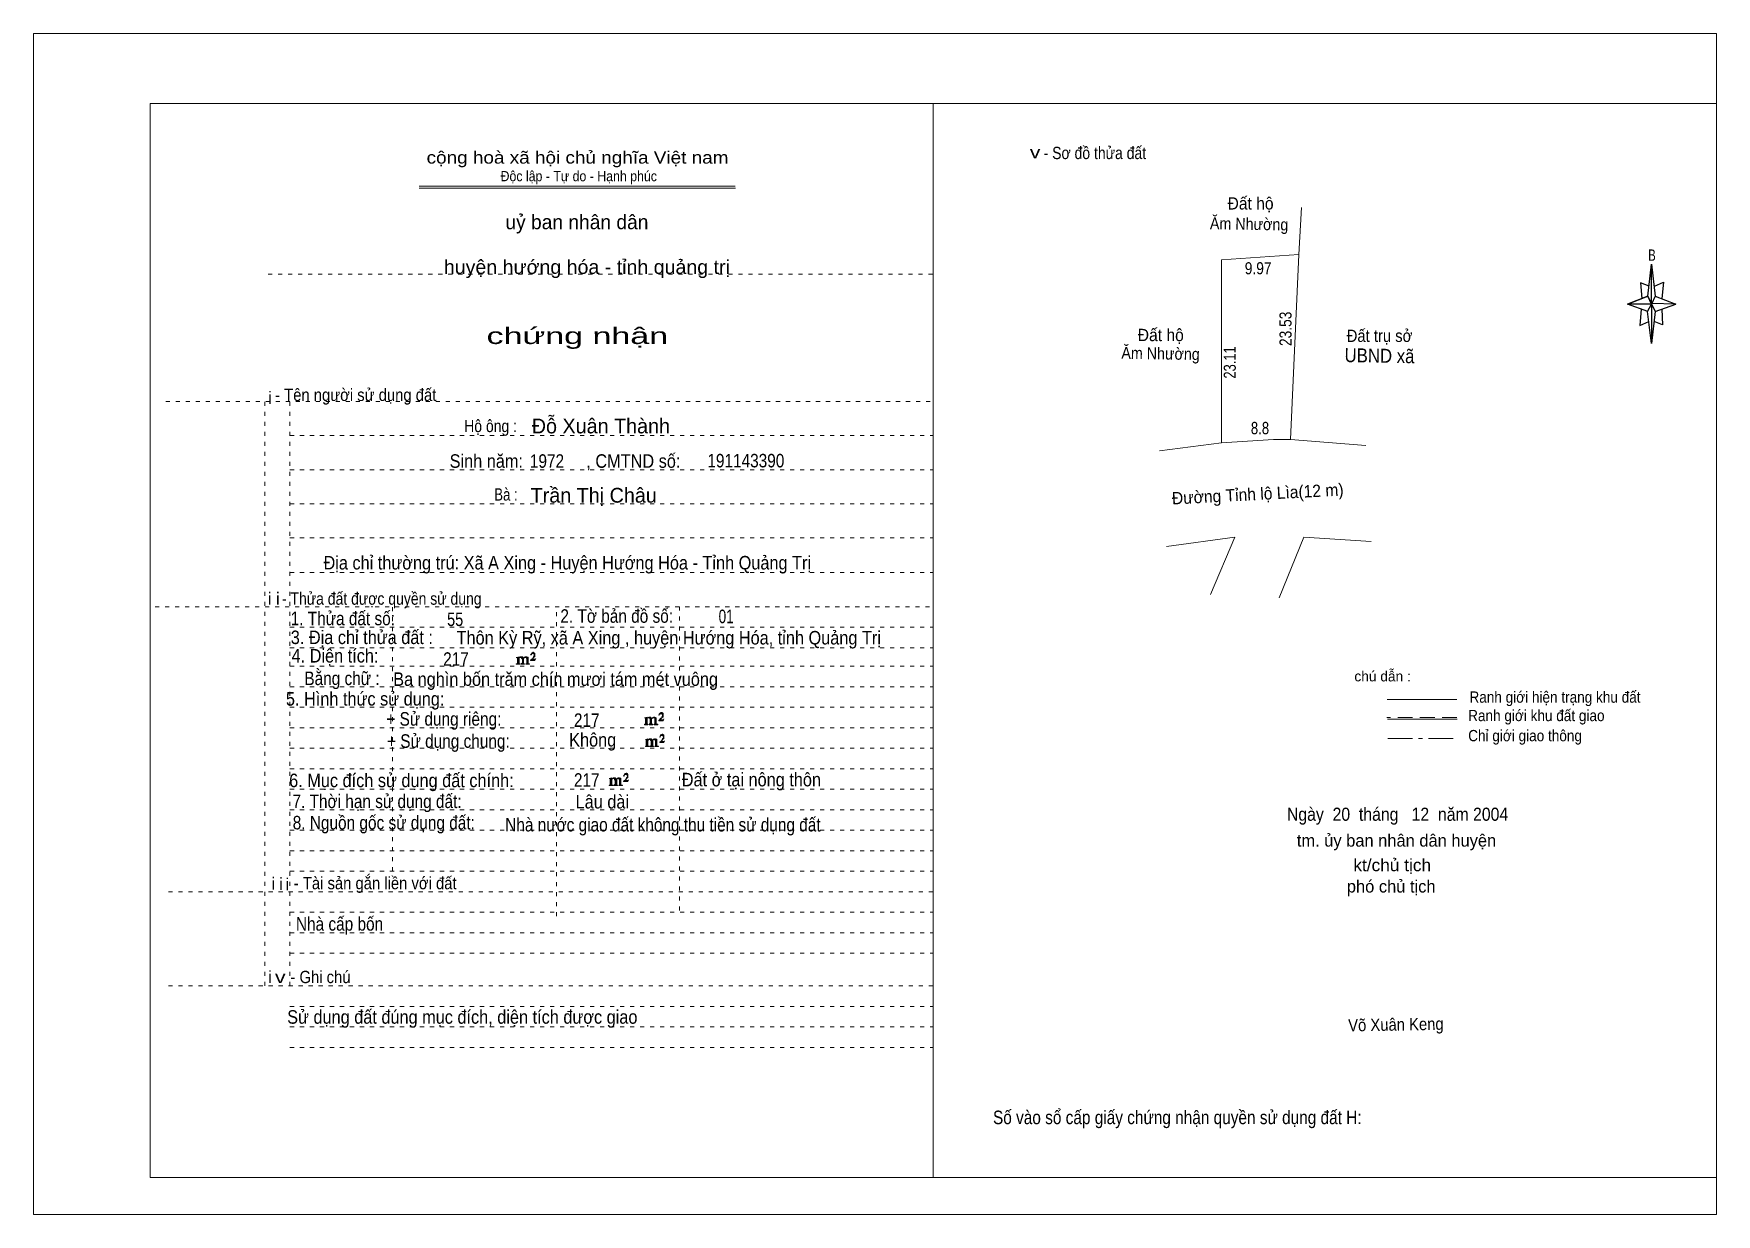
# Model space of a CAD drawing. Header units: centimetres. Extents: x -0.5 to 40.6, y -0.5 to 28.3.
import ezdxf
from ezdxf.enums import TextEntityAlignment as Align

# ---------------------------------------------------------------- set-up
doc = ezdxf.new("R2010")
doc.units = ezdxf.units.CM
doc.header["$LTSCALE"] = 0.12
for name, pattern in [('DOT_DASHED', [7.7, 5, -1.2, 0.3, -1.2]), ('DOTTED', [1.5, 0.3, -1.2]), ('MEDIUM_DASHED', [4.5, 3, -1.5])]:
    doc.linetypes.add(name, pattern=pattern)
for name, color, linetype, lineweight in [('1', 7, 'DOTTED', 13), ('5', 7, 'Continuous', 13), ('50', 7, 'Continuous', 25)]:
    doc.layers.add(name, color=color, linetype=linetype, lineweight=lineweight)

msp = doc.modelspace()

# ---------------------------------------------------------------- hatches: boundary and pattern name
at = {"layer": '50'}
for points in [[(11.74, 12.97), (11.77, 13.02), (11.77, 13.02), (11.76, 13), (11.74, 13), (11.73, 13), (11.68, 13), (11.71, 13.04), (11.72, 13.05), (11.74, 13.06), (11.74, 13.08), (11.74, 13.1), (11.74, 13.12), (11.74, 13.13), (11.74, 13.15), (11.73, 13.16), (11.72, 13.16), (11.71, 13.17), (11.7, 13.17), (11.68, 13.16), (11.68, 13.16), (11.67, 13.15), (11.66, 13.13), (11.64, 13.11), (11.66, 13.11), (11.66, 13.13), (11.67, 13.13), (11.68, 13.14), (11.7, 13.14), (11.71, 13.14), (11.72, 13.13), (11.73, 13.13), (11.73, 13.1), (11.73, 13.08), (11.71, 13.06), (11.71, 13.04), (11.7, 13.03), (11.64, 12.98), (11.64, 12.97)], [(11.32, 12.91), (11.32, 12.9), (11.32, 12.89), (11.3, 12.89), (11.29, 12.89), (11.29, 12.88), (11.38, 12.88), (11.38, 12.89), (11.37, 12.89), (11.36, 12.89), (11.36, 12.9), (11.36, 12.91), (11.36, 13.02), (11.36, 13.03), (11.37, 13.04), (11.39, 13.04), (11.4, 13.04), (11.41, 13.04), (11.42, 13.03), (11.44, 13), (11.44, 12.91), (11.42, 12.9), (11.42, 12.89), (11.41, 12.89), (11.4, 12.89), (11.4, 12.88), (11.49, 12.88), (11.49, 12.89), (11.48, 12.89), (11.47, 12.89), (11.47, 12.9), (11.47, 12.91), (11.47, 13.02), (11.49, 13.04), (11.5, 13.04), (11.51, 13.04), (11.54, 13.04), (11.54, 13.03), (11.55, 13.02), (11.55, 13), (11.55, 12.91), (11.55, 12.9), (11.54, 12.89), (11.54, 12.89), (11.52, 12.89), (11.52, 12.88), (11.61, 12.88), (11.61, 12.89), (11.6, 12.89), (11.59, 12.89), (11.58, 12.9), (11.58, 12.91), (11.58, 12.98), (11.58, 13.03), (11.58, 13.04), (11.57, 13.05), (11.55, 13.06), (11.52, 13.06), (11.51, 13.06), (11.49, 13.05), (11.46, 13.03), (11.46, 13.04), (11.45, 13.06), (11.44, 13.06), (11.42, 13.06), (11.4, 13.06), (11.39, 13.06), (11.37, 13.04), (11.36, 13.04), (11.36, 13.03), (11.36, 13.03), (11.36, 13.04), (11.36, 13.06), (11.29, 13.04), (11.29, 13.04), (11.3, 13.04), (11.32, 13.03), (11.32, 13.02), (11.32, 13.01)], [(14.44, 11.44), (14.44, 11.43), (14.44, 11.42), (14.43, 11.42), (14.42, 11.42), (14.42, 11.4), (14.5, 11.4), (14.5, 11.42), (14.49, 11.42), (14.48, 11.42), (14.48, 11.43), (14.48, 11.44), (14.48, 11.55), (14.48, 11.56), (14.49, 11.57), (14.52, 11.57), (14.53, 11.57), (14.54, 11.57), (14.55, 11.56), (14.56, 11.52), (14.56, 11.44), (14.55, 11.43), (14.55, 11.42), (14.54, 11.42), (14.53, 11.42), (14.53, 11.4), (14.62, 11.4), (14.62, 11.42), (14.6, 11.42), (14.59, 11.42), (14.59, 11.43), (14.59, 11.44), (14.59, 11.55), (14.62, 11.57), (14.63, 11.57), (14.64, 11.57), (14.66, 11.57), (14.66, 11.56), (14.67, 11.55), (14.67, 11.52), (14.67, 11.44), (14.67, 11.43), (14.66, 11.42), (14.66, 11.42), (14.65, 11.42), (14.65, 11.4), (14.74, 11.4), (14.74, 11.42), (14.72, 11.42), (14.71, 11.42), (14.7, 11.43), (14.7, 11.44), (14.7, 11.51), (14.7, 11.56), (14.7, 11.57), (14.69, 11.58), (14.67, 11.59), (14.65, 11.59), (14.64, 11.59), (14.62, 11.58), (14.58, 11.56), (14.58, 11.57), (14.57, 11.59), (14.56, 11.59), (14.55, 11.59), (14.53, 11.59), (14.52, 11.59), (14.49, 11.57), (14.48, 11.57), (14.48, 11.56), (14.48, 11.56), (14.48, 11.57), (14.48, 11.59), (14.42, 11.57), (14.42, 11.57), (14.43, 11.57), (14.44, 11.56), (14.44, 11.55), (14.44, 11.54)], [(14.87, 11.5), (14.89, 11.55), (14.89, 11.55), (14.88, 11.52), (14.87, 11.52), (14.86, 11.52), (14.8, 11.52), (14.84, 11.57), (14.85, 11.58), (14.87, 11.59), (14.87, 11.61), (14.87, 11.62), (14.87, 11.65), (14.87, 11.66), (14.87, 11.68), (14.86, 11.69), (14.85, 11.69), (14.84, 11.7), (14.82, 11.7), (14.8, 11.69), (14.8, 11.69), (14.79, 11.68), (14.78, 11.66), (14.77, 11.64), (14.78, 11.64), (14.78, 11.66), (14.79, 11.66), (14.8, 11.67), (14.82, 11.67), (14.84, 11.67), (14.85, 11.66), (14.86, 11.66), (14.86, 11.62), (14.86, 11.61), (14.84, 11.59), (14.84, 11.57), (14.82, 11.56), (14.77, 11.51), (14.77, 11.5)], [(14.89, 10.97), (14.91, 11.01), (14.91, 11.01), (14.9, 10.99), (14.89, 10.99), (14.88, 10.99), (14.82, 10.99), (14.86, 11.04), (14.87, 11.05), (14.89, 11.06), (14.89, 11.08), (14.89, 11.09), (14.89, 11.11), (14.89, 11.12), (14.89, 11.15), (14.88, 11.16), (14.87, 11.16), (14.86, 11.17), (14.85, 11.17), (14.82, 11.16), (14.82, 11.16), (14.81, 11.15), (14.8, 11.12), (14.79, 11.1), (14.8, 11.1), (14.8, 11.12), (14.81, 11.12), (14.82, 11.14), (14.85, 11.14), (14.86, 11.14), (14.87, 11.12), (14.88, 11.12), (14.88, 11.09), (14.88, 11.08), (14.86, 11.06), (14.86, 11.04), (14.85, 11.02), (14.79, 10.98), (14.79, 10.97)], [(14.46, 10.9), (14.46, 10.89), (14.46, 10.88), (14.45, 10.88), (14.44, 10.88), (14.44, 10.87), (14.53, 10.87), (14.53, 10.88), (14.52, 10.88), (14.5, 10.88), (14.5, 10.89), (14.5, 10.9), (14.5, 11.01), (14.5, 11.02), (14.52, 11.04), (14.54, 11.04), (14.55, 11.04), (14.56, 11.04), (14.57, 11.02), (14.58, 10.99), (14.58, 10.9), (14.57, 10.89), (14.57, 10.88), (14.56, 10.88), (14.55, 10.88), (14.55, 10.87), (14.64, 10.87), (14.64, 10.88), (14.63, 10.88), (14.62, 10.88), (14.62, 10.89), (14.62, 10.9), (14.62, 11.01), (14.64, 11.04), (14.65, 11.04), (14.66, 11.04), (14.68, 11.04), (14.68, 11.02), (14.69, 11.01), (14.69, 10.99), (14.69, 10.9), (14.69, 10.89), (14.68, 10.88), (14.68, 10.88), (14.67, 10.88), (14.67, 10.87), (14.76, 10.87), (14.76, 10.88), (14.75, 10.88), (14.74, 10.88), (14.72, 10.89), (14.72, 10.9), (14.72, 10.98), (14.72, 11.02), (14.72, 11.04), (14.71, 11.05), (14.69, 11.06), (14.67, 11.06), (14.66, 11.06), (14.64, 11.05), (14.6, 11.02), (14.6, 11.04), (14.59, 11.06), (14.58, 11.06), (14.57, 11.06), (14.55, 11.06), (14.54, 11.06), (14.52, 11.04), (14.5, 11.04), (14.5, 11.02), (14.5, 11.02), (14.5, 11.04), (14.5, 11.06), (14.44, 11.04), (14.44, 11.04), (14.45, 11.04), (14.46, 11.02), (14.46, 11.01), (14.46, 11)], [(13.58, 9.95), (13.58, 9.94), (13.58, 9.93), (13.57, 9.93), (13.56, 9.93), (13.56, 9.92), (13.65, 9.92), (13.65, 9.93), (13.64, 9.93), (13.62, 9.93), (13.62, 9.94), (13.62, 9.95), (13.62, 10.06), (13.62, 10.07), (13.64, 10.09), (13.66, 10.09), (13.67, 10.09), (13.68, 10.09), (13.69, 10.07), (13.7, 10.04), (13.7, 9.95), (13.69, 9.94), (13.69, 9.93), (13.68, 9.93), (13.67, 9.93), (13.67, 9.92), (13.76, 9.92), (13.76, 9.93), (13.75, 9.93), (13.74, 9.93), (13.74, 9.94), (13.74, 9.95), (13.74, 10.06), (13.76, 10.09), (13.77, 10.09), (13.78, 10.09), (13.8, 10.09), (13.8, 10.07), (13.81, 10.06), (13.81, 10.04), (13.81, 9.95), (13.81, 9.94), (13.8, 9.93), (13.8, 9.93), (13.79, 9.93), (13.79, 9.92), (13.88, 9.92), (13.88, 9.93), (13.87, 9.93), (13.86, 9.93), (13.84, 9.94), (13.84, 9.95), (13.84, 10.03), (13.84, 10.07), (13.84, 10.09), (13.83, 10.1), (13.81, 10.11), (13.79, 10.11), (13.78, 10.11), (13.76, 10.1), (13.72, 10.07), (13.72, 10.09), (13.71, 10.11), (13.7, 10.11), (13.69, 10.11), (13.67, 10.11), (13.66, 10.11), (13.64, 10.09), (13.62, 10.09), (13.62, 10.07), (13.62, 10.07), (13.62, 10.09), (13.62, 10.11), (13.56, 10.09), (13.56, 10.09), (13.57, 10.09), (13.58, 10.07), (13.58, 10.06), (13.58, 10.05)], [(14.01, 10.02), (14.03, 10.06), (14.03, 10.06), (14.02, 10.04), (14.01, 10.04), (14, 10.04), (13.94, 10.04), (13.98, 10.09), (13.99, 10.1), (14.01, 10.11), (14.01, 10.13), (14.01, 10.14), (14.01, 10.16), (14.01, 10.17), (14.01, 10.2), (14, 10.21), (13.99, 10.21), (13.98, 10.22), (13.97, 10.22), (13.94, 10.21), (13.94, 10.21), (13.93, 10.2), (13.92, 10.17), (13.91, 10.15), (13.92, 10.15), (13.92, 10.17), (13.93, 10.17), (13.94, 10.19), (13.97, 10.19), (13.98, 10.19), (13.99, 10.17), (14, 10.17), (14, 10.14), (14, 10.13), (13.98, 10.11), (13.98, 10.09), (13.97, 10.07), (13.91, 10.03), (13.91, 10.02)]]:
    msp.add_hatch(color=256, dxfattribs=at).paths.add_polyline_path(points)

# ---------------------------------------------------------------- linework, layer by layer
at = {"layer": '1', "linetype": 'Continuous'}
for p, q in [((2.36, 0.36), (2.36, 26.56)), ((2.36, 26.56), (40.56, 26.56)), ((21.46, 0.36), (21.46, 26.56)), ((40.56, 0.36), (40.56, 26.56)), ((8.92, 24.54), (16.63, 24.54)), ((8.92, 24.49), (16.64, 24.49)), ((2.36, 0.36), (40.56, 0.36))]:
    msp.add_line(p, q, dxfattribs=at)
at = {"layer": '1'}
for p, q in [((5.24, 22.39), (21.46, 22.39)), ((2.74, 19.29), (21.46, 19.29)), ((5.16, 5.03), (5.16, 19.29)), ((5.77, 5.03), (5.77, 19.29)), ((5.77, 18.46), (21.46, 18.46)), ((5.77, 17.62), (21.46, 17.62)), ((5.77, 16.79), (21.46, 16.79)), ((5.77, 15.96), (21.46, 15.96)), ((5.77, 15.12), (21.46, 15.12)), ((2.48, 14.28), (21.46, 14.28)), ((8.27, 7.83), (8.27, 14.28)), ((12.27, 6.73), (12.27, 14.28)), ((15.27, 6.87), (15.27, 14.28)), ((5.77, 13.78), (21.46, 13.78)), ((5.77, 13.28), (21.46, 13.28)), ((5.77, 12.83), (21.46, 12.83)), ((5.77, 12.33), (21.46, 12.33)), ((5.77, 11.83), (21.46, 11.83)), ((5.77, 11.33), (21.46, 11.33)), ((5.77, 10.83), (21.46, 10.83)), ((5.77, 10.33), (21.46, 10.33)), ((5.77, 9.83), (21.46, 9.83)), ((5.77, 9.33), (21.46, 9.33)), ((5.77, 8.83), (21.46, 8.83)), ((5.77, 8.33), (21.46, 8.33)), ((5.77, 7.83), (21.46, 7.83)), ((2.81, 7.33), (21.46, 7.33)), ((5.77, 6.83), (21.46, 6.83)), ((5.77, 6.33), (21.46, 6.33)), ((5.77, 5.83), (21.46, 5.83)), ((2.81, 5.03), (21.46, 5.03)), ((5.77, 4.53), (21.46, 4.53)), ((5.77, 4.03), (21.46, 4.03)), ((5.77, 3.53), (21.46, 3.53))]:
    msp.add_line(p, q, dxfattribs=at)
at = {"layer": '1', "linetype": 'Continuous'}
msp.add_lwpolyline([(-0.48, -0.54), (40.56, -0.54), (40.56, 28.26), (-0.48, 28.26)], close=True, dxfattribs=at)
at = {"layer": '5'}
for p, q in [((30.38, 22.87), (30.44, 24.02)), ((30.17, 18.36), (30.38, 22.87)), ((26.98, 18.08), (28.49, 18.28)), ((30.17, 18.36), (32.01, 18.21))]:
    msp.add_line(p, q, dxfattribs=at)
for points in [[(28.49, 18.28), (28.49, 22.74), (30.38, 22.87)], [(28.49, 18.28), (29.76, 18.36), (30.17, 18.36)], [(28.22, 14.58), (28.82, 15.98), (27.15, 15.75)], [(29.9, 14.5), (30.5, 15.98), (32.14, 15.87)]]:
    msp.add_lwpolyline(points, dxfattribs=at)
msp.add_lwpolyline([(30.38, 22.87), (30.17, 18.36), (29.76, 18.36), (28.49, 18.28), (28.49, 22.74)], close=True, dxfattribs=at)
at = {"layer": '50'}
for p, q in [((38.89, 21.86), (38.98, 22.64)), ((39.07, 21.86), (39.57, 21.66)), ((38.89, 21.48), (38.39, 21.66)), ((39.07, 21.48), (38.98, 20.7)), ((39.23, 21.54), (39.25, 21.16)), ((39.25, 21.16), (39.04, 21.24))]:
    msp.add_line(p, q, dxfattribs=at)
at = {"layer": '50', "lineweight": 13}
for p, q in [((34.23, 12.02), (32.53, 12.02)), ((34.24, 11.54), (32.54, 11.54))]:
    msp.add_line(p, q, dxfattribs=at)
at = {"layer": '50', "linetype": 'MEDIUM_DASHED', "lineweight": 13}
msp.add_line((34.23, 11.58), (32.52, 11.58), dxfattribs=at)
at = {"layer": '50', "linetype": 'DOT_DASHED', "lineweight": 13}
msp.add_line((32.55, 11.07), (34.26, 11.07), dxfattribs=at)
at = {"layer": '50'}
for points in [[(38.98, 22.64), (39.07, 21.86), (38.98, 21.66)], [(38.98, 21.66), (38.39, 21.66), (38.89, 21.86), (39.07, 21.48), (39.57, 21.66), (38.98, 21.68)], [(38.98, 21.66), (38.98, 20.7), (38.88, 21.48)]]:
    msp.add_lwpolyline(points, close=True, dxfattribs=at)
for points in [[(38.92, 22.1), (38.71, 22.18), (38.74, 21.8)], [(39.05, 22.1), (39.27, 22.2), (39.23, 21.8)], [(38.98, 21.66), (38.89, 21.86), (38.39, 21.66)], [(38.73, 21.54), (38.69, 21.14), (38.91, 21.24)], [(38.98, 21.66), (39.07, 21.48), (39.57, 21.66)]]:
    msp.add_lwpolyline(points, dxfattribs=at)
at = {"layer": '50', "lineweight": 13}
for points in [[(11.74, 12.97), (11.77, 13.02), (11.77, 13.02), (11.76, 13), (11.74, 13), (11.73, 13), (11.68, 13), (11.71, 13.04), (11.72, 13.05), (11.74, 13.06), (11.74, 13.08), (11.74, 13.1), (11.74, 13.12), (11.74, 13.13), (11.74, 13.15), (11.73, 13.16), (11.72, 13.16), (11.71, 13.17), (11.7, 13.17), (11.68, 13.16), (11.68, 13.16), (11.67, 13.15), (11.66, 13.13), (11.64, 13.11), (11.66, 13.11), (11.66, 13.13), (11.67, 13.13), (11.68, 13.14), (11.7, 13.14), (11.71, 13.14), (11.72, 13.13), (11.73, 13.13), (11.73, 13.1), (11.73, 13.08), (11.71, 13.06), (11.71, 13.04), (11.7, 13.03), (11.64, 12.98), (11.64, 12.97)], [(11.32, 12.91), (11.32, 12.9), (11.32, 12.89), (11.3, 12.89), (11.29, 12.89), (11.29, 12.88), (11.38, 12.88), (11.38, 12.89), (11.37, 12.89), (11.36, 12.89), (11.36, 12.9), (11.36, 12.91), (11.36, 13.02), (11.36, 13.03), (11.37, 13.04), (11.39, 13.04), (11.4, 13.04), (11.41, 13.04), (11.42, 13.03), (11.44, 13), (11.44, 12.91), (11.42, 12.9), (11.42, 12.89), (11.41, 12.89), (11.4, 12.89), (11.4, 12.88), (11.49, 12.88), (11.49, 12.89), (11.48, 12.89), (11.47, 12.89), (11.47, 12.9), (11.47, 12.91), (11.47, 13.02), (11.49, 13.04), (11.5, 13.04), (11.51, 13.04), (11.54, 13.04), (11.54, 13.03), (11.55, 13.02), (11.55, 13), (11.55, 12.91), (11.55, 12.9), (11.54, 12.89), (11.54, 12.89), (11.52, 12.89), (11.52, 12.88), (11.61, 12.88), (11.61, 12.89), (11.6, 12.89), (11.59, 12.89), (11.58, 12.9), (11.58, 12.91), (11.58, 12.98), (11.58, 13.03), (11.58, 13.04), (11.57, 13.05), (11.55, 13.06), (11.52, 13.06), (11.51, 13.06), (11.49, 13.05), (11.46, 13.03), (11.46, 13.04), (11.45, 13.06), (11.44, 13.06), (11.42, 13.06), (11.4, 13.06), (11.39, 13.06), (11.37, 13.04), (11.36, 13.04), (11.36, 13.03), (11.36, 13.03), (11.36, 13.04), (11.36, 13.06), (11.29, 13.04), (11.29, 13.04), (11.3, 13.04), (11.32, 13.03), (11.32, 13.02), (11.32, 13.01)], [(14.44, 11.44), (14.44, 11.43), (14.44, 11.42), (14.43, 11.42), (14.42, 11.42), (14.42, 11.4), (14.5, 11.4), (14.5, 11.42), (14.49, 11.42), (14.48, 11.42), (14.48, 11.43), (14.48, 11.44), (14.48, 11.55), (14.48, 11.56), (14.49, 11.57), (14.52, 11.57), (14.53, 11.57), (14.54, 11.57), (14.55, 11.56), (14.56, 11.52), (14.56, 11.44), (14.55, 11.43), (14.55, 11.42), (14.54, 11.42), (14.53, 11.42), (14.53, 11.4), (14.62, 11.4), (14.62, 11.42), (14.6, 11.42), (14.59, 11.42), (14.59, 11.43), (14.59, 11.44), (14.59, 11.55), (14.62, 11.57), (14.63, 11.57), (14.64, 11.57), (14.66, 11.57), (14.66, 11.56), (14.67, 11.55), (14.67, 11.52), (14.67, 11.44), (14.67, 11.43), (14.66, 11.42), (14.66, 11.42), (14.65, 11.42), (14.65, 11.4), (14.74, 11.4), (14.74, 11.42), (14.72, 11.42), (14.71, 11.42), (14.7, 11.43), (14.7, 11.44), (14.7, 11.51), (14.7, 11.56), (14.7, 11.57), (14.69, 11.58), (14.67, 11.59), (14.65, 11.59), (14.64, 11.59), (14.62, 11.58), (14.58, 11.56), (14.58, 11.57), (14.57, 11.59), (14.56, 11.59), (14.55, 11.59), (14.53, 11.59), (14.52, 11.59), (14.49, 11.57), (14.48, 11.57), (14.48, 11.56), (14.48, 11.56), (14.48, 11.57), (14.48, 11.59), (14.42, 11.57), (14.42, 11.57), (14.43, 11.57), (14.44, 11.56), (14.44, 11.55), (14.44, 11.54)], [(14.87, 11.5), (14.89, 11.55), (14.89, 11.55), (14.88, 11.52), (14.87, 11.52), (14.86, 11.52), (14.8, 11.52), (14.84, 11.57), (14.85, 11.58), (14.87, 11.59), (14.87, 11.61), (14.87, 11.62), (14.87, 11.65), (14.87, 11.66), (14.87, 11.68), (14.86, 11.69), (14.85, 11.69), (14.84, 11.7), (14.82, 11.7), (14.8, 11.69), (14.8, 11.69), (14.79, 11.68), (14.78, 11.66), (14.77, 11.64), (14.78, 11.64), (14.78, 11.66), (14.79, 11.66), (14.8, 11.67), (14.82, 11.67), (14.84, 11.67), (14.85, 11.66), (14.86, 11.66), (14.86, 11.62), (14.86, 11.61), (14.84, 11.59), (14.84, 11.57), (14.82, 11.56), (14.77, 11.51), (14.77, 11.5)], [(14.89, 10.97), (14.91, 11.01), (14.91, 11.01), (14.9, 10.99), (14.89, 10.99), (14.88, 10.99), (14.82, 10.99), (14.86, 11.04), (14.87, 11.05), (14.89, 11.06), (14.89, 11.08), (14.89, 11.09), (14.89, 11.11), (14.89, 11.12), (14.89, 11.15), (14.88, 11.16), (14.87, 11.16), (14.86, 11.17), (14.85, 11.17), (14.82, 11.16), (14.82, 11.16), (14.81, 11.15), (14.8, 11.12), (14.79, 11.1), (14.8, 11.1), (14.8, 11.12), (14.81, 11.12), (14.82, 11.14), (14.85, 11.14), (14.86, 11.14), (14.87, 11.12), (14.88, 11.12), (14.88, 11.09), (14.88, 11.08), (14.86, 11.06), (14.86, 11.04), (14.85, 11.02), (14.79, 10.98), (14.79, 10.97)], [(14.46, 10.9), (14.46, 10.89), (14.46, 10.88), (14.45, 10.88), (14.44, 10.88), (14.44, 10.87), (14.53, 10.87), (14.53, 10.88), (14.52, 10.88), (14.5, 10.88), (14.5, 10.89), (14.5, 10.9), (14.5, 11.01), (14.5, 11.02), (14.52, 11.04), (14.54, 11.04), (14.55, 11.04), (14.56, 11.04), (14.57, 11.02), (14.58, 10.99), (14.58, 10.9), (14.57, 10.89), (14.57, 10.88), (14.56, 10.88), (14.55, 10.88), (14.55, 10.87), (14.64, 10.87), (14.64, 10.88), (14.63, 10.88), (14.62, 10.88), (14.62, 10.89), (14.62, 10.9), (14.62, 11.01), (14.64, 11.04), (14.65, 11.04), (14.66, 11.04), (14.68, 11.04), (14.68, 11.02), (14.69, 11.01), (14.69, 10.99), (14.69, 10.9), (14.69, 10.89), (14.68, 10.88), (14.68, 10.88), (14.67, 10.88), (14.67, 10.87), (14.76, 10.87), (14.76, 10.88), (14.75, 10.88), (14.74, 10.88), (14.72, 10.89), (14.72, 10.9), (14.72, 10.98), (14.72, 11.02), (14.72, 11.04), (14.71, 11.05), (14.69, 11.06), (14.67, 11.06), (14.66, 11.06), (14.64, 11.05), (14.6, 11.02), (14.6, 11.04), (14.59, 11.06), (14.58, 11.06), (14.57, 11.06), (14.55, 11.06), (14.54, 11.06), (14.52, 11.04), (14.5, 11.04), (14.5, 11.02), (14.5, 11.02), (14.5, 11.04), (14.5, 11.06), (14.44, 11.04), (14.44, 11.04), (14.45, 11.04), (14.46, 11.02), (14.46, 11.01), (14.46, 11)], [(13.58, 9.95), (13.58, 9.94), (13.58, 9.93), (13.57, 9.93), (13.56, 9.93), (13.56, 9.92), (13.65, 9.92), (13.65, 9.93), (13.64, 9.93), (13.62, 9.93), (13.62, 9.94), (13.62, 9.95), (13.62, 10.06), (13.62, 10.07), (13.64, 10.09), (13.66, 10.09), (13.67, 10.09), (13.68, 10.09), (13.69, 10.07), (13.7, 10.04), (13.7, 9.95), (13.69, 9.94), (13.69, 9.93), (13.68, 9.93), (13.67, 9.93), (13.67, 9.92), (13.76, 9.92), (13.76, 9.93), (13.75, 9.93), (13.74, 9.93), (13.74, 9.94), (13.74, 9.95), (13.74, 10.06), (13.76, 10.09), (13.77, 10.09), (13.78, 10.09), (13.8, 10.09), (13.8, 10.07), (13.81, 10.06), (13.81, 10.04), (13.81, 9.95), (13.81, 9.94), (13.8, 9.93), (13.8, 9.93), (13.79, 9.93), (13.79, 9.92), (13.88, 9.92), (13.88, 9.93), (13.87, 9.93), (13.86, 9.93), (13.84, 9.94), (13.84, 9.95), (13.84, 10.03), (13.84, 10.07), (13.84, 10.09), (13.83, 10.1), (13.81, 10.11), (13.79, 10.11), (13.78, 10.11), (13.76, 10.1), (13.72, 10.07), (13.72, 10.09), (13.71, 10.11), (13.7, 10.11), (13.69, 10.11), (13.67, 10.11), (13.66, 10.11), (13.64, 10.09), (13.62, 10.09), (13.62, 10.07), (13.62, 10.07), (13.62, 10.09), (13.62, 10.11), (13.56, 10.09), (13.56, 10.09), (13.57, 10.09), (13.58, 10.07), (13.58, 10.06), (13.58, 10.05)], [(14.01, 10.02), (14.03, 10.06), (14.03, 10.06), (14.02, 10.04), (14.01, 10.04), (14, 10.04), (13.94, 10.04), (13.98, 10.09), (13.99, 10.1), (14.01, 10.11), (14.01, 10.13), (14.01, 10.14), (14.01, 10.16), (14.01, 10.17), (14.01, 10.2), (14, 10.21), (13.99, 10.21), (13.98, 10.22), (13.97, 10.22), (13.94, 10.21), (13.94, 10.21), (13.93, 10.2), (13.92, 10.17), (13.91, 10.15), (13.92, 10.15), (13.92, 10.17), (13.93, 10.17), (13.94, 10.19), (13.97, 10.19), (13.98, 10.19), (13.99, 10.17), (14, 10.17), (14, 10.14), (14, 10.13), (13.98, 10.11), (13.98, 10.09), (13.97, 10.07), (13.91, 10.03), (13.91, 10.02)]]:
    msp.add_lwpolyline(points, close=True, dxfattribs=at)

# ---------------------------------------------------------------- texts
at = {"layer": '1'}
for s, height, width, p in [('v', 0.3, 1.3, (23.945, 25.22)), ('- Sơ đồ thửa đất ', 0.3, 0.85, (25.45, 25.2)), ('cộng hoà xã hội chủ nghĩa Việt nam', 0.3, 1.15, (12.785, 25.09)), ('Độc lập - Tự do - Hạnh phúc', 0.25, 0.9, (12.815, 24.66)), ('chứng nhận', 0.4, 1.55, (12.78, 20.69)), ('- Tên người sử dụng đất', 0.3, 0.9, (7.375, 19.3)), ('- Thửa đất được quyền sử dụng', 0.3, 0.85, (8.01, 14.33)), ('- Tài sản gắn liền với đất ', 0.3, 0.9, (7.9, 7.39)), ('- Ghi chú', 0.3, 0.9, (6.515, 5.1)), ('v', 0.3, 1.3, (5.535, 5.1))]:
    msp.add_text(s, height=height, dxfattribs=dict(at, width=width)).set_placement(p, align=Align.CENTER)
for s, height, p in [('uỷ ban nhân dân', 0.35, (12.77, 23.49)), ('i', 0.3, (5.285, 19.23)), ('i', 0.3, (5.275, 14.33)), ('i', 0.3, (5.475, 14.33)), ('i', 0.3, (5.365, 7.38)), ('i', 0.3, (5.555, 7.37)), ('i', 0.3, (5.705, 7.36)), ('i', 0.3, (5.285, 5.1))]:
    msp.add_text(s, height=height, dxfattribs=at).set_placement(p, align=Align.CENTER)
at = {"layer": '5'}
for s, height, width, p in [('Đất hộ', 0.3, 0.95, (29.2, 23.97)), ('9.97', 0.2952, 0.85, (29.385, 22.39)), ('Đất hộ', 0.3, 0.95, (27.01, 20.76)), ('Đất trụ sở', 0.3, 0.9, (32.345, 20.74)), ('8.8', 0.3, 0.8, (29.43, 18.49))]:
    msp.add_text(s, height=height, dxfattribs=dict(at, width=width)).set_placement(p, align=Align.CENTER)
for s, height, rotation, width, p in [('Ăm Nhường', 0.2891, 359.036, 0.9, (29.163, 23.474)), ('23.53', 0.2952, 90, 0.85, (30.2, 21.06)), ('Ăm Nhường', 0.2891, 359.036, 0.9, (27.003, 20.314)), ('23.11', 0.2952, 90, 0.8, (28.84, 20.24)), ('UBND xã', 0.34, 359.036, 0.9, (32.342, 20.235)), ('Đường Tỉnh lộ Lìa(12 m)', 0.3, 3, 0.95, (29.382, 16.884)), ('Võ Xuân Keng', 0.3, 1, 0.9, (32.747, 3.941))]:
    msp.add_text(s, height=height, rotation=rotation, dxfattribs=dict(at, width=width)).set_placement(p, align=Align.CENTER)
at = {"layer": '50'}
for s, height, width, p in [('B', 0.276, 0.75, (38.99, 22.72)), ('  huyện hướng hóa - tỉnh quảng trị', 0.34, 1.05, (12.88, 22.4)), ('Hộ ông :', 0.3, 0.85, (10.665, 18.54)), ('Sinh năm:              , CMTND số: ', 0.33, 0.9, (12.535, 17.67)), ('1972', 0.33, 0.85, (12.04, 17.67)), ('191143390', 0.33, 0.85, (16.89, 17.68)), ('Bà :', 0.3, 0.8, (11.04, 16.87)), ('Địa chỉ thường trú: Xã A Xing - Huyện Hướng Hóa - Tỉnh Quảng Trị', 0.33, 0.9, (12.535, 15.19)), ('1. Thửa đất số:  ', 0.33, 0.85, (7.165, 13.83)), ('55', 0.33, 0.8, (9.8, 13.81)), ('2. Tờ bản đồ số:  ', 0.33, 0.85, (13.845, 13.89)), ('01', 0.33, 0.75, (16.41, 13.88)), ('3. Địa chỉ thửa đất : ', 0.33, 0.9, (7.58, 13.37)), ('Thôn Kỳ Rỹ, xã A Xing , huyện Hướng Hóa, tỉnh Quảng Trị', 0.33, 0.9, (15.01, 13.36)), ('4. Diện tích: ', 0.33, 0.9, (6.925, 12.92)), ('217', 0.33, 0.85, (9.82, 12.84)), ('Bằng chữ :', 0.33, 0.85, (7.04, 12.37)), ('Ba nghìn bốn trăm chín mươi tám mét vuông', 0.33, 0.9, (12.25, 12.35)), ('5. Hình thức sử dụng:', 0.33, 0.9, (7.605, 11.87)), ('Ranh giới hiện trạng khu đất', 0.275, 0.9, (36.625, 11.94)), ('+ Sử dụng riêng:', 0.33, 0.85, (9.525, 11.38)), ('217', 0.33, 0.85, (13.01, 11.35)), ('Ranh giới khu đất giao', 0.275, 0.9, (36.17, 11.49)), ('+ Sử dụng chung:', 0.33, 0.85, (9.635, 10.84)), ('Không', 0.33, 0.9, (13.155, 10.87)), ('Chỉ giới giao thông', 0.275, 0.9, (35.895, 11)), ('Đất ở tại nông thôn', 0.33, 0.9, (17.025, 9.9)), ('6. Mục đích sử dụng đất chính:', 0.33, 0.9, (8.49, 9.88)), ('217', 0.33, 0.85, (13.01, 9.89)), ('7. Thời hạn sử dụng đất:', 0.33, 0.85, (7.895, 9.37)), ('Lâu dài', 0.33, 0.9, (13.39, 9.36)), ('8. Nguồn gốc sử dụng đất:', 0.33, 0.85, (8.06, 8.85)), ('Nhà nước giao đất không thu tiền sử dụng đất ', 0.33, 0.85, (14.92, 8.8)), ('Ngày  20  tháng   12  năm 2004', 0.32, 0.9, (32.785, 9.06)), ('kt/chủ tịch', 0.3, 1.05, (32.655, 7.83)), ('Nhà cấp bốn  ', 0.33, 0.85, (7.085, 6.38)), ('Sử dụng đất đúng mục đích, diện tích được giao', 0.33, 0.9, (9.975, 4.11)), ('Số vào sổ cấp giấy chứng nhận quyền sử dụng đất H: ', 0.33, 0.85, (27.465, 1.66))]:
    msp.add_text(s, height=height, dxfattribs=dict(at, width=width)).set_placement(p, align=Align.CENTER)
for s, height, p in [('Đỗ Xuân Thành', 0.36, (13.355, 18.51)), ('Trần Thị Châu', 0.36, (13.18, 16.82)), ('chú dẫn :', 0.25, (32.42, 12.46)), ('tm. ủy ban nhân dân huyện ', 0.3, (32.815, 8.43)), ('phó chủ tịch', 0.3, (32.63, 7.31))]:
    msp.add_text(s, height=height, dxfattribs=at).set_placement(p, align=Align.CENTER)

doc.saveas('drawing.dxf')
